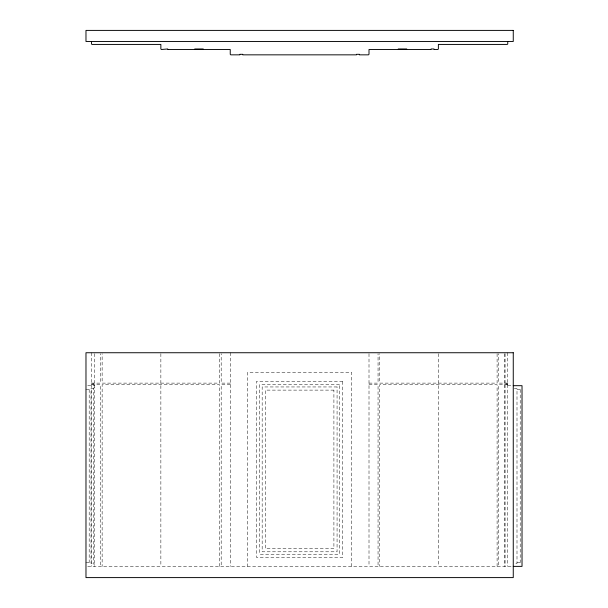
<?xml version="1.0" encoding="UTF-8"?>
<svg xmlns="http://www.w3.org/2000/svg" width="608" height="608" viewBox="0 0 608 608"><rect width="100%" height="100%" fill="white"/><g stroke="black" fill="none" stroke-linecap="round" stroke-linejoin="round"><path stroke-width="0.46" stroke-dasharray="3.04 2.28" d="M91.481 383.116L100.533 383.116L100.533 353.689M230.242 383.116L221.19 383.116L221.19 353.689M369.003 383.116L378.054 383.116L378.054 353.689M507.756 383.116L498.704 383.116L498.704 353.689M91.481 384.742L100.533 384.742L100.533 566.382M230.242 384.742L221.19 384.742L221.19 566.382M369.003 384.742L378.054 384.742L378.054 566.382M507.756 384.742L498.704 384.742L498.704 566.382M87.727 385.685L94.742 385.685M507.756 385.685L512.346 385.685M94.742 387.934L93.67 387.934L93.67 564.133L94.742 564.133M93.67 388.634L91.002 388.634L91.002 563.434L93.67 563.434M514.33 388.634L516.998 388.634L516.998 563.434L514.33 563.434M85.979 389.584L91.002 389.584M516.998 389.584L520.349 389.584M85.979 562.491L91.002 562.491M516.998 562.491L520.349 562.491M87.727 566.382L512.346 566.382M520.205 389.584L520.205 562.491M507.756 352.739L507.756 566.382M507.171 383.116L507.171 384.742M506.16 383.116L506.16 384.742M505.088 353.689L505.088 383.116M505.088 384.742L505.088 566.382M504.503 353.689L504.503 383.116M504.503 384.742L504.503 566.382M497.101 353.689L497.101 383.116L379.658 383.116L379.658 353.689M497.101 566.382L497.101 384.742L379.658 384.742L379.658 566.382M438.376 353.689L438.376 566.382M369.003 353.689L369.003 566.382M351.652 566.382L351.652 372.37L247.585 372.37L247.585 566.382M230.242 352.739L230.242 566.382M219.587 353.689L219.587 383.116L102.136 383.116L102.136 353.689M219.587 566.382L219.587 384.742L102.136 384.742L102.136 566.382M160.862 353.689L160.862 566.382M94.742 353.689L94.742 383.116M94.742 384.742L94.742 566.382M93.434 383.116L93.434 384.742M92.066 383.116L92.066 384.742M91.481 352.739L91.481 566.382M89.186 389.584L89.186 562.491M342.714 381.307L256.523 381.307L256.523 557.445L342.714 557.445L342.714 381.307M339.492 384.53L259.745 384.53L259.745 554.222L339.492 554.222L339.492 384.53M337.068 386.954L262.17 386.954L262.17 551.798L337.068 551.798L337.068 386.954M333.906 390.116L265.331 390.116L265.331 548.636L333.906 548.636L333.906 390.116"/><path stroke-width="0.91" d="M194.72 48.967L203.27 48.967M398.217 48.967L406.76 48.967M513.258 385.685L522.021 385.685L522.021 566.382L513.258 566.382M507.756 41.488L507.741 44.027L507.224 44.422L438.376 44.422L438.376 48.967L437.844 49.499L433.998 49.499L433.998 48.967L431.118 48.967L431.118 49.499L369.003 49.499L369.003 54.31L368.463 54.842L359.389 54.842L359.389 54.31L356.501 54.31L356.501 54.842L242.736 54.842L242.736 54.31L239.856 54.31L239.856 54.842L230.774 54.842L230.242 54.31L230.242 49.499L167.747 49.499L167.747 48.967L161.394 49.499L160.862 48.967L160.862 44.422L92.013 44.422L91.496 44.027L91.481 41.488M513.258 30.4L85.979 30.4L85.979 41.488L513.258 41.488L513.258 30.4M513.258 352.739L85.979 352.739L85.979 577.6L513.258 577.6L513.258 352.739"/></g></svg>
